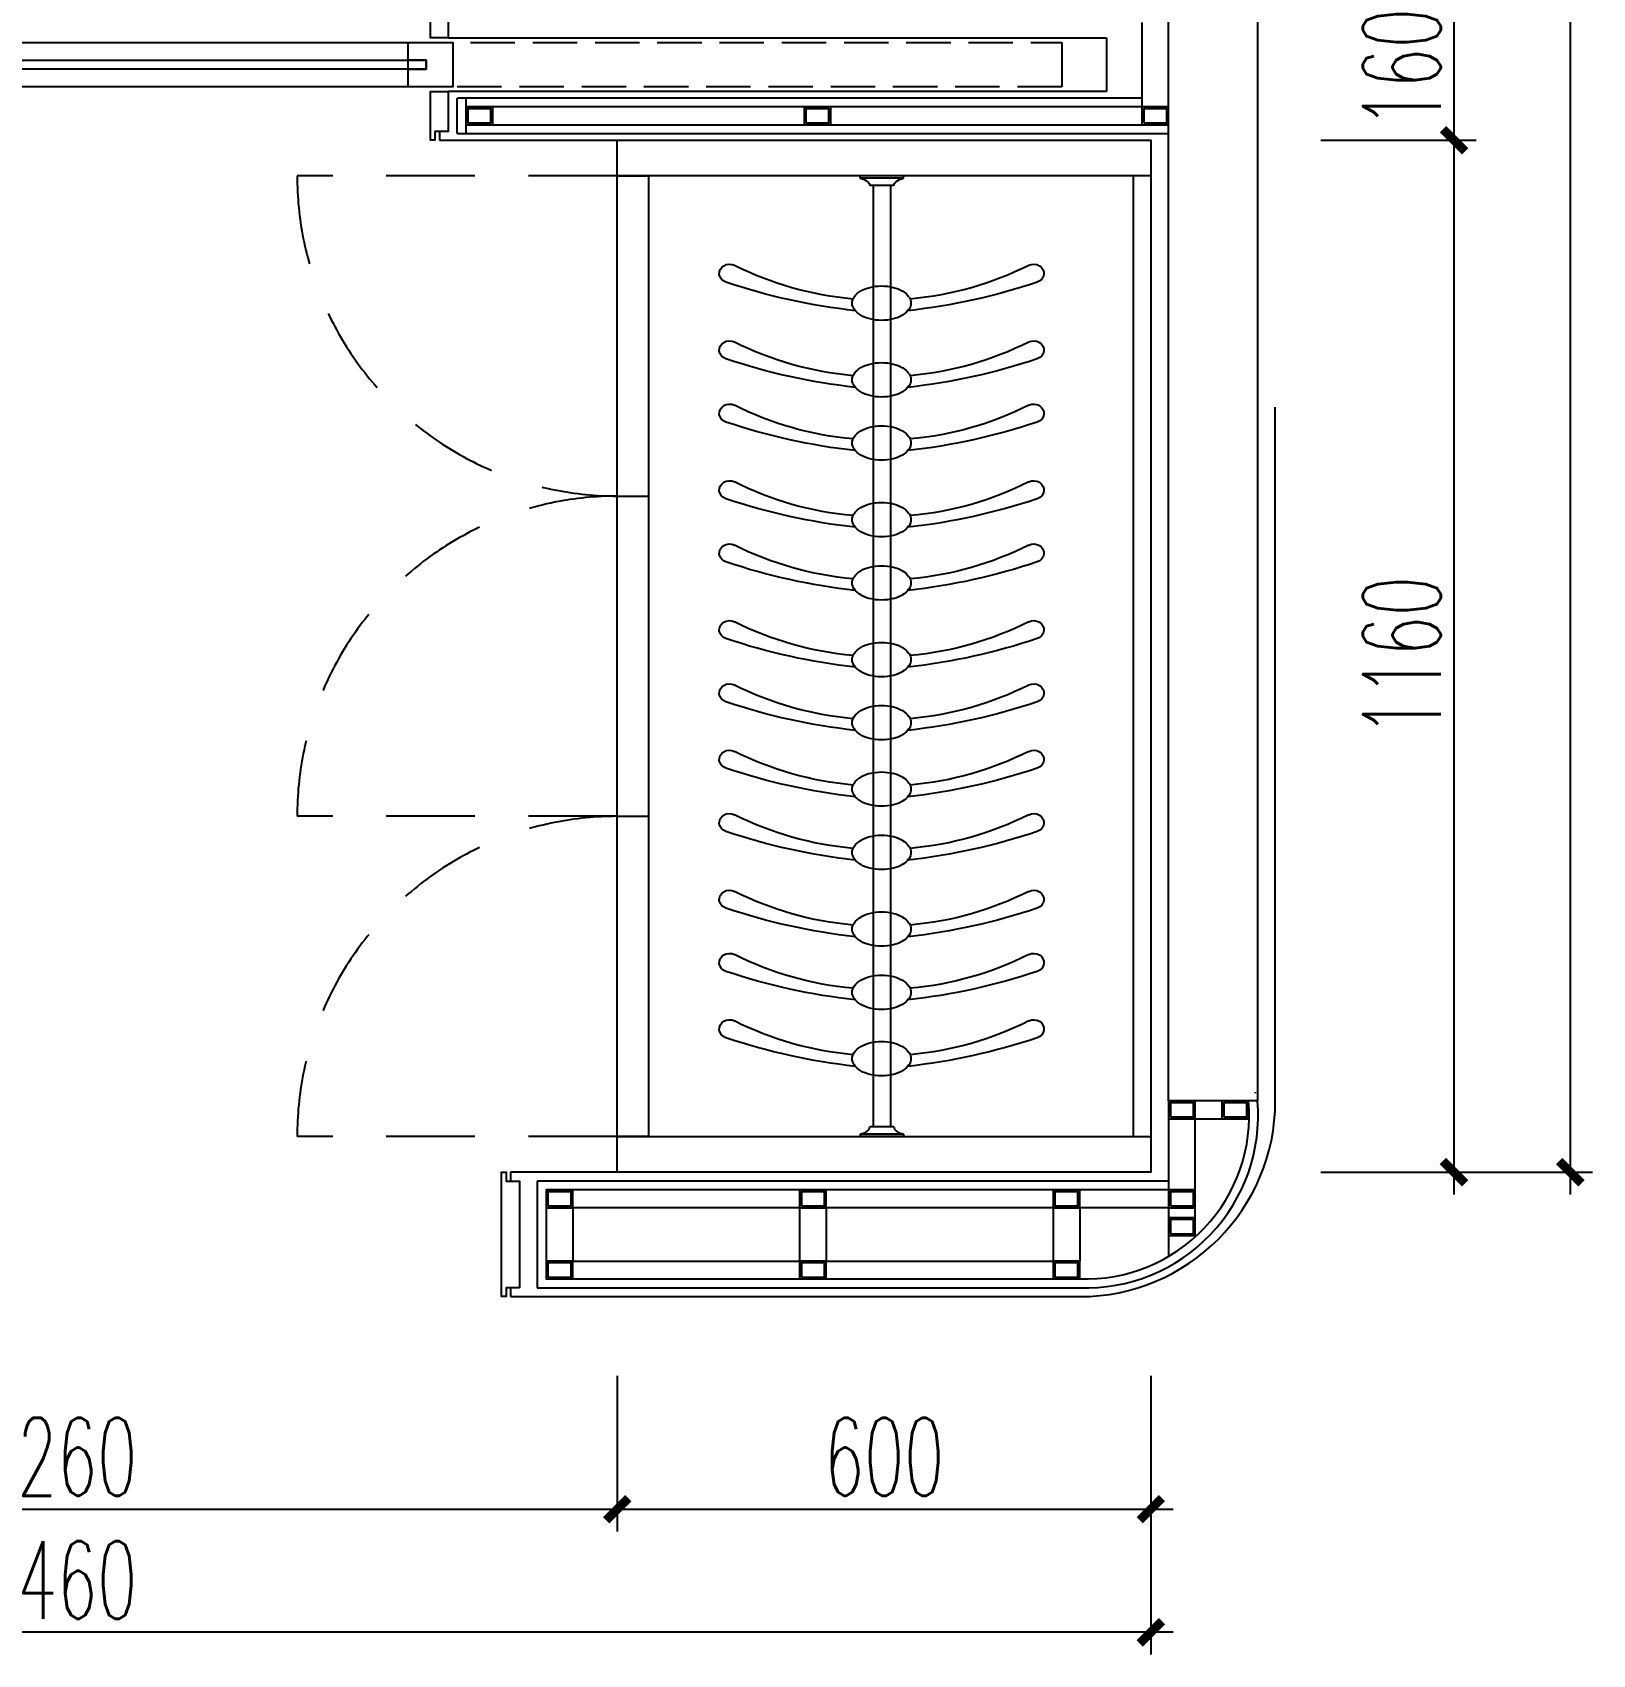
# Model space of a CAD drawing. Header units: inches. Extents: x 24920 to 61775, y 10942 to 38819.
# Drawn here: x 31757 to 33512, y 31275 to 33098 of the extents above; entities that cross this region are included whole.
import ezdxf

# ---------------------------------------------------------------- set-up
doc = ezdxf.new("R2010")
doc.units = ezdxf.units.IN
doc.header["$MEASUREMENT"] = 0
doc.header["$PDMODE"] = 1
doc.linetypes.add('01 虚线', pattern=[4, 2.5, -1.5])
doc.linetypes.add('DASH', pattern=[0.35, 0.25, -0.1])
for name, color, linetype in [('0-装饰完成线', 1, 'Continuous'), ('0-钢架墙', 130, 'Continuous'), ('03-新建墙体', 7, 'Continuous'), ('05-门套', 6, 'Continuous'), ('05-门板', 6, 'Continuous'), ('11-平面到顶家具', 2, 'Continuous'), ('12-平面移动家具', 136, 'Continuous')]:
    doc.layers.add(name, color=color, linetype=linetype)
doc.styles.add('DIM', font='simplex.shx', dxfattribs={"width": 0.6, "bigfont": 'extfont.shx'})
doc.dimstyles.new('1比25', dxfattribs={"dimscale": 25, "dimtxt": 3.5, "dimasz": 1, "dimexe": 1, "dimexo": 1, "dimgap": 0.6, "dimtad": 1, "dimdec": 0, "dimrnd": 5, "dimzin": 0, "dimdsep": 46, "dimtxsty": 'DIM', "dimblk": 'ARCHTICK', "dimcen": 0.09, "dimdle": 1, "dimclrd": 1, "dimclre": 1, "dimclrt": 1, "dimadec": 0, "dimazin": 0, "dimtfac": 1, "dimtdec": 0, "dimtix": 1, "dimtmove": 2, "dimatfit": 3, "dimldrblk": '引线箭头（自定义）', "dimfxl": 0, "dimtolj": 1, "dimtzin": 0, "dimarcsym": 0})

# ---------------------------------------------------------------- blocks, each defined once
blk = doc.blocks.new('A$C3B960362')
at = {"layer": '11-平面到顶家具'}
for p, q in [((-278.2, 1120), (-326.8, 1120)), ((-326.8, 1117.4), (-326.8, 1120)), ((-278.2, 1117.4), (-278.2, 1120)), ((-20, 1120), (-20, 40)), ((0, 1120), (0, 40)), ((-288.9, 1109.1), (-316.1, 1109.1)), ((-312.3, 1109.1), (-312.3, 50.9)), ((-292.8, 1109.1), (-292.8, 50.9)), ((-600, 760), (-565, 760)), ((-600, 400), (-565, 400)), ((-326.8, 42.6), (-326.8, 40)), ((-278.2, 40), (-326.8, 40)), ((-288.9, 50.9), (-316.1, 50.9)), ((-278.2, 42.6), (-278.2, 40))]:
    blk.add_line(p, q, dxfattribs=at)
at = {"layer": '11-平面到顶家具', "color": 8}
for p, q in [((-278.2, 1117.4), (-326.8, 1117.4)), ((-335.8, 976.9, 0), (-335.8, 976.9, 0)), ((-335.8, 890.7, 0), (-335.8, 890.7, 0)), ((-335.8, 819.7, 0), (-335.8, 819.7, 0)), ((-335.8, 733.5, 0), (-335.8, 733.5, 0)), ((-335.8, 662.4, 0), (-335.8, 662.4, 0)), ((-335.8, 576.2, 0), (-335.8, 576.2, 0)), ((-335.8, 505.2, 0), (-335.8, 505.2, 0)), ((-335.8, 430.6, 0), (-335.8, 430.6, 0)), ((-335.8, 359.4, 0), (-335.8, 359.4, 0)), ((-335.8, 273.2, 0), (-335.8, 273.2, 0)), ((-335.8, 202.1, 0), (-335.8, 202.1, 0)), ((-335.8, 127.5, 0), (-335.8, 127.5, 0)), ((-278.2, 42.6), (-326.8, 42.6))]:
    blk.add_line(p, q, dxfattribs=at)
at = {"layer": '11-平面到顶家具'}
for points in [[(-600, 1160), (0, 1160), (0, 1120), (-600, 1120)], [(-565, 40), (-600, 40), (-600, 1120), (-565, 1120)], [(-600, 40), (0, 40), (0, 0), (-600, 0)]]:
    blk.add_lwpolyline(points, close=True, dxfattribs=at)
at = {"layer": '11-平面到顶家具', "extrusion": (0, 0, -1)}
for centre, start_param, end_param in [((-337.5, 1109.1), -1.048671, -0.00092), ((-267.5, 1109.1), 3.142513, 4.190264)]:
    blk.add_ellipse(centre, major_axis=(21.4, 0), ratio=0.446246, start_param=start_param, end_param=end_param, dxfattribs=at)
at = {"layer": '11-平面到顶家具', "color": 8, "extrusion": (2.50084e-11, -2.59194e-11, -1)}
for centre, major_axis, start_param, end_param in [((-473.8, 1010.3, 0), (11.5, 0), 1.924545, 5.220221), ((-131.7, 1010.3, 0), (11.5, 0), 4.204557, 7.500233), ((-301.4, 1292, 0), (343.1, 0, 0), 1.668524, 2.078625), ((-304.1, 1292, 0), (343.1, 0, 0), 1.062968, 1.473069), ((-253.3, 1553.2, 0), (648, 0, 0), 1.69299, 1.924541), ((-312.7, 971.6, 0), (24.8, 0), 3.714966, 4.142043), ((-306.7, 963, 0), (36, 0), 4.142043, 4.452689), ((-302.8, 949.5, 0), (51.4, 0, 0), 4.452688, 4.712389), ((-302.8, 949.5, 0), (51.4, 0, 0), -1.570796, -1.311096), ((-298.8, 963, 0), (36, 0), -1.311097, -1.00045), ((-292.8, 971.6, 0), (24.8, 0), -1.000451, -0.573373), ((-352.2, 1553.2, 0), (648, 0, 0), 1.217052, 1.448602), ((-321.9, 976.9, 0), (13.9, 0), 3.141592, 3.714964), ((-321.9, 976.9, 0), (13.9, 0), 2.568224, 3.141596), ((-312.7, 982.3, 0), (24.8, 0), 2.141141, 2.568219), ((-292.8, 982.3, 0), (24.8, 0), 0.573373, 1.000451), ((-283.6, 976.9, 0), (13.9, 0), -0.573372, 0.000001), ((-283.6, 976.9, 0), (13.9, 0), -0.000003, 0.573369), ((-306.7, 990.8, 0), (36, 0), 1.830493, 2.14114), ((-302.8, 1004.3, 0), (51.4, 0, 0), 1.5708, 1.8305), ((-302.8, 1004.3, 0), (51.4, 0, 0), 1.311092, 1.570793), ((-298.8, 990.8, 0), (36, 0), 1.000453, 1.3111), ((-473.8, 924.1, 0), (11.5, 0), 1.924545, 5.220221), ((-301.4, 1205.8, 0), (343.1, 0, 0), 1.668524, 2.078625), ((-304.1, 1205.8, 0), (343.1, 0, 0), 1.062968, 1.473069), ((-131.7, 924.1, 0), (11.5, 0), 4.204557, 7.500233), ((-253.3, 1467, 0), (648, 0, 0), 1.69299, 1.924541), ((-352.2, 1467, 0), (648, 0, 0), 1.217052, 1.448602), ((-321.9, 890.7, 0), (13.9, 0), 3.141592, 3.714964), ((-312.7, 885.4, 0), (24.8, 0), 3.714966, 4.142043), ((-306.7, 876.8, 0), (36, 0), 4.142043, 4.452689), ((-302.8, 863.3, 0), (51.4, 0, 0), 4.452688, 4.712389), ((-302.8, 863.3, 0), (51.4, 0, 0), -1.570796, -1.311096), ((-298.8, 876.8, 0), (36, 0), -1.311097, -1.00045), ((-292.8, 885.4, 0), (24.8, 0), -1.000451, -0.573373), ((-283.6, 890.7, 0), (13.9, 0), -0.573372, 0.000001), ((-321.9, 890.7, 0), (13.9, 0), 2.568224, 3.141596), ((-312.7, 896.1, 0), (24.8, 0), 2.141141, 2.568219), ((-306.7, 904.6, 0), (36, 0), 1.830493, 2.14114), ((-298.8, 904.6, 0), (36, 0), 1.000453, 1.3111), ((-292.8, 896.1, 0), (24.8, 0), 0.573373, 1.000451), ((-283.6, 890.7, 0), (13.9, 0), -0.000003, 0.573369), ((-473.8, 853, 0), (11.5, 0), 1.924545, 5.220221), ((-301.4, 1134.7, 0), (343.1, 0, 0), 1.668524, 2.078625), ((-302.8, 918.1, 0), (51.4, 0, 0), 1.5708, 1.8305), ((-302.8, 918.1, 0), (51.4, 0, 0), 1.311092, 1.570793), ((-304.1, 1134.7, 0), (343.1, 0, 0), 1.062968, 1.473069), ((-131.7, 853, 0), (11.5, 0), 4.204557, 7.500233), ((-253.3, 1395.9, 0), (648, 0, 0), 1.69299, 1.924541), ((-302.8, 792.3, 0), (51.4, 0, 0), 4.452688, 4.712389), ((-302.8, 792.3, 0), (51.4, 0, 0), -1.570796, -1.311096), ((-352.2, 1395.9, 0), (648, 0, 0), 1.217052, 1.448602), ((-321.9, 819.7, 0), (13.9, 0), 3.141592, 3.714964), ((-312.7, 814.3, 0), (24.8, 0), 3.714966, 4.142043), ((-306.7, 805.8, 0), (36, 0), 4.142043, 4.452689), ((-298.8, 805.8, 0), (36, 0), -1.311097, -1.00045), ((-292.8, 814.3, 0), (24.8, 0), -1.000451, -0.573373), ((-283.6, 819.7, 0), (13.9, 0), -0.573372, 0.000001), ((-321.9, 819.7, 0), (13.9, 0), 2.568224, 3.141596), ((-312.7, 825.1, 0), (24.8, 0), 2.141141, 2.568219), ((-306.7, 833.6, 0), (36, 0), 1.830493, 2.14114), ((-298.8, 833.6, 0), (36, 0), 1.000453, 1.3111), ((-292.8, 825.1, 0), (24.8, 0), 0.573373, 1.000451), ((-283.6, 819.7, 0), (13.9, 0), -0.000003, 0.573369), ((-302.8, 847.1, 0), (51.4, 0, 0), 1.5708, 1.8305), ((-302.8, 847.1, 0), (51.4, 0, 0), 1.311092, 1.570793), ((-473.8, 766.8, 0), (11.5, 0), 1.924545, 5.220221), ((-301.4, 1048.5, 0), (343.1, 0, 0), 1.668524, 2.078625), ((-304.1, 1048.5, 0), (343.1, 0, 0), 1.062968, 1.473069), ((-131.7, 766.8, 0), (11.5, 0), 4.204557, 7.500233), ((-253.3, 1309.7, 0), (648, 0, 0), 1.69299, 1.924541), ((-306.7, 719.6, 0), (36, 0), 4.142043, 4.452689), ((-302.8, 706.1, 0), (51.4, 0, 0), 4.452688, 4.712389), ((-302.8, 706.1, 0), (51.4, 0, 0), -1.570796, -1.311096), ((-298.8, 719.6, 0), (36, 0), -1.311097, -1.00045), ((-352.2, 1309.7, 0), (648, 0, 0), 1.217052, 1.448602), ((-321.9, 733.5, 0), (13.9, 0), 3.141592, 3.714964), ((-321.9, 733.5, 0), (13.9, 0), 2.568224, 3.141596), ((-312.7, 728.1, 0), (24.8, 0), 3.714966, 4.142043), ((-292.8, 728.1, 0), (24.8, 0), -1.000451, -0.573373), ((-283.6, 733.5, 0), (13.9, 0), -0.573372, 0.000001), ((-283.6, 733.5, 0), (13.9, 0), -0.000003, 0.573369), ((-312.7, 738.8, 0), (24.8, 0), 2.141141, 2.568219), ((-306.7, 747.4, 0), (36, 0), 1.830493, 2.14114), ((-302.8, 760.9, 0), (51.4, 0, 0), 1.5708, 1.8305), ((-302.8, 760.9, 0), (51.4, 0, 0), 1.311092, 1.570793), ((-298.8, 747.4, 0), (36, 0), 1.000453, 1.3111), ((-292.8, 738.8, 0), (24.8, 0), 0.573373, 1.000451), ((-473.8, 695.8, 0), (11.5, 0), 1.924545, 5.220221), ((-301.4, 977.5, 0), (343.1, 0, 0), 1.668524, 2.078625), ((-304.1, 977.5, 0), (343.1, 0, 0), 1.062968, 1.473069), ((-131.7, 695.8, 0), (11.5, 0), 4.204557, 7.500233), ((-253.3, 1238.7, 0), (648, 0, 0), 1.69299, 1.924541), ((-312.7, 657.1, 0), (24.8, 0), 3.714966, 4.142043), ((-306.7, 648.5, 0), (36, 0), 4.142043, 4.452689), ((-302.8, 635, 0), (51.4, 0, 0), 4.452688, 4.712389), ((-302.8, 635, 0), (51.4, 0, 0), -1.570796, -1.311096), ((-298.8, 648.5, 0), (36, 0), -1.311097, -1.00045), ((-292.8, 657.1, 0), (24.8, 0), -1.000451, -0.573373), ((-352.2, 1238.7, 0), (648, 0, 0), 1.217052, 1.448602), ((-321.9, 662.4, 0), (13.9, 0), 3.141592, 3.714964), ((-321.9, 662.4, 0), (13.9, 0), 2.568224, 3.141596), ((-283.6, 662.4, 0), (13.9, 0), -0.573372, 0.000001), ((-283.6, 662.4, 0), (13.9, 0), -0.000003, 0.573369), ((-312.7, 667.8, 0), (24.8, 0), 2.141141, 2.568219), ((-306.7, 676.3, 0), (36, 0), 1.830493, 2.14114), ((-302.8, 689.9, 0), (51.4, 0, 0), 1.5708, 1.8305), ((-302.8, 689.9, 0), (51.4, 0, 0), 1.311092, 1.570793), ((-298.8, 676.3, 0), (36, 0), 1.000453, 1.3111), ((-292.8, 667.8, 0), (24.8, 0), 0.573373, 1.000451), ((-473.8, 609.6, 0), (11.5, 0), 1.924545, 5.220221), ((-131.7, 609.6, 0), (11.5, 0), 4.204557, 7.500233), ((-301.4, 891.3, 0), (343.1, 0, 0), 1.668524, 2.078625), ((-304.1, 891.3, 0), (343.1, 0, 0), 1.062968, 1.473069), ((-253.3, 1152.5, 0), (648, 0, 0), 1.69299, 1.924541), ((-312.7, 570.9, 0), (24.8, 0), 3.714966, 4.142043), ((-306.7, 562.3, 0), (36, 0), 4.142043, 4.452689), ((-302.8, 548.8, 0), (51.4, 0, 0), 4.452688, 4.712389), ((-302.8, 548.8, 0), (51.4, 0, 0), -1.570796, -1.311096), ((-298.8, 562.3, 0), (36, 0), -1.311097, -1.00045), ((-292.8, 570.9, 0), (24.8, 0), -1.000451, -0.573373), ((-352.2, 1152.5, 0), (648, 0, 0), 1.217052, 1.448602), ((-321.9, 576.2, 0), (13.9, 0), 3.141592, 3.714964), ((-321.9, 576.2, 0), (13.9, 0), 2.568224, 3.141596), ((-312.7, 581.6, 0), (24.8, 0), 2.141141, 2.568219), ((-292.8, 581.6, 0), (24.8, 0), 0.573373, 1.000451), ((-283.6, 576.2, 0), (13.9, 0), -0.573372, 0.000001), ((-283.6, 576.2, 0), (13.9, 0), -0.000003, 0.573369), ((-473.8, 538.5, 0), (11.5, 0), 1.924545, 5.220221), ((-301.4, 820.2, 0), (343.1, 0, 0), 1.668524, 2.078625), ((-306.7, 590.1, 0), (36, 0), 1.830493, 2.14114), ((-302.8, 603.6, 0), (51.4, 0, 0), 1.5708, 1.8305), ((-302.8, 603.6, 0), (51.4, 0, 0), 1.311092, 1.570793), ((-298.8, 590.1, 0), (36, 0), 1.000453, 1.3111), ((-304.1, 820.2, 0), (343.1, 0, 0), 1.062968, 1.473069), ((-131.7, 538.5, 0), (11.5, 0), 4.204557, 7.500233), ((-253.3, 1081.4, 0), (648, 0, 0), 1.69299, 1.924541), ((-321.9, 505.2, 0), (13.9, 0), 3.141592, 3.714964), ((-312.7, 499.8, 0), (24.8, 0), 3.714966, 4.142043), ((-306.7, 491.3, 0), (36, 0), 4.142043, 4.452689), ((-302.8, 477.8, 0), (51.4, 0, 0), 4.452688, 4.712389), ((-302.8, 477.8, 0), (51.4, 0, 0), -1.570796, -1.311096), ((-298.8, 491.3, 0), (36, 0), -1.311097, -1.00045), ((-292.8, 499.8, 0), (24.8, 0), -1.000451, -0.573373), ((-352.2, 1081.4, 0), (648, 0, 0), 1.217052, 1.448602), ((-283.6, 505.2, 0), (13.9, 0), -0.573372, 0.000001), ((-321.9, 505.2, 0), (13.9, 0), 2.568224, 3.141596), ((-312.7, 510.6, 0), (24.8, 0), 2.141141, 2.568219), ((-292.8, 510.6, 0), (24.8, 0), 0.573373, 1.000451), ((-283.6, 505.2, 0), (13.9, 0), -0.000003, 0.573369), ((-473.8, 463.9, 0), (11.5, 0), 1.924545, 5.220221), ((-306.7, 519.1, 0), (36, 0), 1.830493, 2.14114), ((-302.8, 532.6, 0), (51.4, 0, 0), 1.5708, 1.8305), ((-302.8, 532.6, 0), (51.4, 0, 0), 1.311092, 1.570793), ((-298.8, 519.1, 0), (36, 0), 1.000453, 1.3111), ((-131.7, 463.9, 0), (11.5, 0), 4.204557, 7.500233), ((-301.4, 745.6, 0), (343.1, 0, 0), 1.668524, 2.078625), ((-304.1, 745.6, 0), (343.1, 0, 0), 1.062968, 1.473069), ((-253.3, 1006.8, 0), (648, 0, 0), 1.69299, 1.924541), ((-312.7, 425.2, 0), (24.8, 0), 3.714966, 4.142043), ((-306.7, 416.7, 0), (36, 0), 4.142043, 4.452689), ((-302.8, 403.1, 0), (51.4, 0, 0), 4.452688, 4.712389), ((-302.8, 403.1, 0), (51.4, 0, 0), -1.570796, -1.311096), ((-298.8, 416.7, 0), (36, 0), -1.311097, -1.00045), ((-292.8, 425.2, 0), (24.8, 0), -1.000451, -0.573373), ((-352.2, 1006.8, 0), (648, 0, 0), 1.217052, 1.448602), ((-321.9, 430.6, 0), (13.9, 0), 3.141592, 3.714964), ((-321.9, 430.6, 0), (13.9, 0), 2.568224, 3.141596), ((-312.7, 435.9, 0), (24.8, 0), 2.141141, 2.568219), ((-292.8, 435.9, 0), (24.8, 0), 0.573373, 1.000451), ((-283.6, 430.6, 0), (13.9, 0), -0.573372, 0.000001), ((-283.6, 430.6, 0), (13.9, 0), -0.000003, 0.573369), ((-473.8, 392.7, 0), (11.5, 0), 1.924545, 5.220221), ((-301.4, 674.4, 0), (343.1, 0, 0), 1.668524, 2.078625), ((-306.7, 444.5, 0), (36, 0), 1.830493, 2.14114), ((-302.8, 458, 0), (51.4, 0, 0), 1.5708, 1.8305), ((-302.8, 458, 0), (51.4, 0, 0), 1.311092, 1.570793), ((-298.8, 444.5, 0), (36, 0), 1.000453, 1.3111), ((-304.1, 674.4, 0), (343.1, 0, 0), 1.062968, 1.473069), ((-131.7, 392.7, 0), (11.5, 0), 4.204557, 7.500233), ((-253.3, 935.6, 0), (648, 0, 0), 1.69299, 1.924541), ((-321.9, 359.4, 0), (13.9, 0), 3.141592, 3.714964), ((-312.7, 354, 0), (24.8, 0), 3.714966, 4.142043), ((-306.7, 345.5, 0), (36, 0), 4.142043, 4.452689), ((-302.8, 332, 0), (51.4, 0, 0), 4.452688, 4.712389), ((-302.8, 332, 0), (51.4, 0, 0), -1.570796, -1.311096), ((-298.8, 345.5, 0), (36, 0), -1.311097, -1.00045), ((-292.8, 354, 0), (24.8, 0), -1.000451, -0.573373), ((-352.2, 935.6, 0), (648, 0, 0), 1.217052, 1.448602), ((-283.6, 359.4, 0), (13.9, 0), -0.573372, 0.000001), ((-321.9, 359.4, 0), (13.9, 0), 2.568224, 3.141596), ((-312.7, 364.7, 0), (24.8, 0), 2.141141, 2.568219), ((-292.8, 364.7, 0), (24.8, 0), 0.573373, 1.000451), ((-283.6, 359.4, 0), (13.9, 0), -0.000003, 0.573369), ((-306.7, 373.3, 0), (36, 0), 1.830493, 2.14114), ((-302.8, 386.8, 0), (51.4, 0, 0), 1.5708, 1.8305), ((-302.8, 386.8, 0), (51.4, 0, 0), 1.311092, 1.570793), ((-298.8, 373.3, 0), (36, 0), 1.000453, 1.3111), ((-473.8, 306.5, 0), (11.5, 0), 1.924545, 5.220221), ((-301.4, 588.2, 0), (343.1, 0, 0), 1.668524, 2.078625), ((-304.1, 588.2, 0), (343.1, 0, 0), 1.062968, 1.473069), ((-131.7, 306.5, 0), (11.5, 0), 4.204557, 7.500233), ((-253.3, 849.4, 0), (648, 0, 0), 1.69299, 1.924541), ((-302.8, 245.8, 0), (51.4, 0, 0), 4.452688, 4.712389), ((-302.8, 245.8, 0), (51.4, 0, 0), -1.570796, -1.311096), ((-352.2, 849.4, 0), (648, 0, 0), 1.217052, 1.448602), ((-321.9, 273.2, 0), (13.9, 0), 3.141592, 3.714964), ((-312.7, 267.8, 0), (24.8, 0), 3.714966, 4.142043), ((-306.7, 259.3, 0), (36, 0), 4.142043, 4.452689), ((-298.8, 259.3, 0), (36, 0), -1.311097, -1.00045), ((-292.8, 267.8, 0), (24.8, 0), -1.000451, -0.573373), ((-283.6, 273.2, 0), (13.9, 0), -0.573372, 0.000001), ((-321.9, 273.2, 0), (13.9, 0), 2.568224, 3.141596), ((-312.7, 278.5, 0), (24.8, 0), 2.141141, 2.568219), ((-306.7, 287.1, 0), (36, 0), 1.830493, 2.14114), ((-302.8, 300.6, 0), (51.4, 0, 0), 1.5708, 1.8305), ((-302.8, 300.6, 0), (51.4, 0, 0), 1.311092, 1.570793), ((-298.8, 287.1, 0), (36, 0), 1.000453, 1.3111), ((-292.8, 278.5, 0), (24.8, 0), 0.573373, 1.000451), ((-283.6, 273.2, 0), (13.9, 0), -0.000003, 0.573369), ((-473.8, 235.5, 0), (11.5, 0), 1.924545, 5.220221), ((-301.4, 517.2, 0), (343.1, 0, 0), 1.668524, 2.078625), ((-304.1, 517.2, 0), (343.1, 0, 0), 1.062968, 1.473069), ((-131.7, 235.5, 0), (11.5, 0), 4.204557, 7.500233), ((-253.3, 778.4, 0), (648, 0, 0), 1.69299, 1.924541), ((-306.7, 188.2, 0), (36, 0), 4.142043, 4.452689), ((-302.8, 174.7, 0), (51.4, 0, 0), 4.452688, 4.712389), ((-302.8, 174.7, 0), (51.4, 0, 0), -1.570796, -1.311096), ((-298.8, 188.2, 0), (36, 0), -1.311097, -1.00045), ((-352.2, 778.4, 0), (648, 0, 0), 1.217052, 1.448602), ((-321.9, 202.1, 0), (13.9, 0), 3.141592, 3.714964), ((-321.9, 202.1, 0), (13.9, 0), 2.568224, 3.141596), ((-312.7, 196.8, 0), (24.8, 0), 3.714966, 4.142043), ((-292.8, 196.8, 0), (24.8, 0), -1.000451, -0.573373), ((-283.6, 202.1, 0), (13.9, 0), -0.573372, 0.000001), ((-283.6, 202.1, 0), (13.9, 0), -0.000003, 0.573369), ((-312.7, 207.5, 0), (24.8, 0), 2.141141, 2.568219), ((-306.7, 216, 0), (36, 0), 1.830493, 2.14114), ((-302.8, 229.6, 0), (51.4, 0, 0), 1.5708, 1.8305), ((-302.8, 229.6, 0), (51.4, 0, 0), 1.311092, 1.570793), ((-298.8, 216, 0), (36, 0), 1.000453, 1.3111), ((-292.8, 207.5, 0), (24.8, 0), 0.573373, 1.000451), ((-473.8, 160.9, 0), (11.5, 0), 1.924545, 5.220221), ((-301.4, 442.5, 0), (343.1, 0, 0), 1.668524, 2.078625), ((-304.1, 442.5, 0), (343.1, 0, 0), 1.062968, 1.473069), ((-131.7, 160.9, 0), (11.5, 0), 4.204557, 7.500233), ((-253.3, 703.7, 0), (648, 0, 0), 1.69299, 1.924541), ((-302.8, 100.1, 0), (51.4, 0, 0), 4.452688, 4.712389), ((-302.8, 100.1, 0), (51.4, 0, 0), -1.570796, -1.311096), ((-352.2, 703.7, 0), (648, 0, 0), 1.217052, 1.448602), ((-321.9, 127.5, 0), (13.9, 0), 3.141592, 3.714964), ((-312.7, 122.1, 0), (24.8, 0), 3.714966, 4.142043), ((-306.7, 113.6, 0), (36, 0), 4.142043, 4.452689), ((-298.8, 113.6, 0), (36, 0), -1.311097, -1.00045), ((-292.8, 122.1, 0), (24.8, 0), -1.000451, -0.573373), ((-283.6, 127.5, 0), (13.9, 0), -0.573372, 0.000001), ((-321.9, 127.5, 0), (13.9, 0), 2.568224, 3.141596), ((-312.7, 132.9, 0), (24.8, 0), 2.141141, 2.568219), ((-306.7, 141.4, 0), (36, 0), 1.830493, 2.14114), ((-302.8, 154.9, 0), (51.4, 0, 0), 1.5708, 1.8305), ((-302.8, 154.9, 0), (51.4, 0, 0), 1.311092, 1.570793), ((-298.8, 141.4, 0), (36, 0), 1.000453, 1.3111), ((-292.8, 132.9, 0), (24.8, 0), 0.573373, 1.000451), ((-283.6, 127.5, 0), (13.9, 0), -0.000003, 0.573369)]:
    blk.add_ellipse(centre, major_axis=major_axis, ratio=0.909237, start_param=start_param, end_param=end_param, dxfattribs=at)
at = {"layer": '11-平面到顶家具'}
for centre, start_param, end_param in [((-337.5, 50.9), -1.048671, -0.00092), ((-267.5, 50.9), 3.142513, 4.190264)]:
    blk.add_ellipse(centre, major_axis=(21.4, 0), ratio=0.446246, start_param=start_param, end_param=end_param, dxfattribs=at)
at = {"layer": '12-平面移动家具', "color": 8, "linetype": '01 虚线', "ltscale": 40}
for points in [[(-600, 1120), (-960, 1120, 0.414214), (-600, 760, 1)], [(-600, 400), (-960, 400, -0.414214), (-600, 760, -1)], [(-600, 40), (-960, 40, -0.414214), (-600, 400, -1)]]:
    blk.add_lwpolyline(points, format="xyb", dxfattribs=at)
blk = doc.blocks.new('A$C2CFC0F9A')
at = {"layer": '05-门套'}
for points in [[(0, -75), (15, -75), (15, -85), (20, -85), (20, -30), (10, -30), (10, 30), (20, 30), (20, 85), (15, 85), (15, 75), (0, 75)], [(740, 30), (720, 30), (720, 85), (725, 85), (725, 75), (740, 75)], [(740, -30), (740, -75), (725, -75), (725, -85), (720, -85), (720, -30)]]:
    blk.add_lwpolyline(points, close=True, dxfattribs=at)
at = {"layer": '05-门板', "color": 8}
for p, q in [((60, 25), (695, 25)), ((695, -25), (60, -25))]:
    blk.add_line(p, q, dxfattribs=at)
at = {"layer": '05-门板'}
for points in [[(60, 25), (10, 25), (10, -25), (60, -25), (60, -5), (40, -5), (40, 5), (60, 5)], [(695, 25), (745, 25), (745, -25), (695, -25), (695, -5), (715, -5), (715, 5), (695, 5)], [(715, -5), (40, -5), (40, 5), (715, 5)]]:
    blk.add_lwpolyline(points, close=True, dxfattribs=at)
at = {"layer": '05-门板', "color": 8, "linetype": 'DASH', "ltscale": 200}
blk.add_lwpolyline([(695, 25), (1430, 25), (1430, -25), (695, -25)], close=True, dxfattribs=at)
blk = doc.blocks.new('A$C01801286')
for points in [[(0, 10), (15, 10), (15, 0), (20, 0), (20, 140), (15, 140), (15, 130), (0, 130)], [(1040, 10), (1025, 10), (1025, 0), (1020, 0), (1020, 140), (1025, 140), (1025, 130), (1040, 130)]]:
    blk.add_lwpolyline(points, close=True)
blk = doc.blocks.new('gdsg')
at = {"layer": '0-钢架墙', "color": 8}
for points in [[(7367.7, -193153.6), (7397.7, -193153.6), (7397.7, -193133.6), (7367.7, -193133.6)], [(7369.7, -193151.6), (7395.7, -193151.6), (7395.7, -193135.6), (7369.7, -193135.6)]]:
    blk.add_lwpolyline(points, close=True, dxfattribs=at)
blk = doc.blocks.new('_ArchTick')
at = {"color": 0, "linetype": 'ByBlock', "const_width": 0.4}
blk.add_lwpolyline([(-0.5, -0.5), (0.5, 0.5)], dxfattribs=at)
blk = doc.blocks.new('*D1154')
at = {"color": 1, "lineweight": -2, "transparency": 16777216}
for p, q in [((32386.5, 31412.7), (32386.5, 31237.7)), ((33646.5, 31412.7), (33646.5, 31237.7)), ((32361.5, 31262.7), (33671.5, 31262.7))]:
    blk.add_line(p, q, dxfattribs=at)
at = {"layer": 'Defpoints', "color": 0, "transparency": 16777216}
for p in [(32386.5, 31805), (33646.5, 31780.7), (33646.5, 31262.7)]:
    blk.add_point(p, dxfattribs=at)
at = {"color": 1, "lineweight": -2, "transparency": 16777216, "xscale": 25, "yscale": 25, "zscale": 25, "rotation": 180}
blk.add_blockref('_ArchTick', (32386.5, 31262.7), dxfattribs=at)
at = {"color": 1, "lineweight": -2, "transparency": 16777216, "xscale": 25, "yscale": 25, "zscale": 25}
blk.add_blockref('_ArchTick', (33646.5, 31262.7), dxfattribs=at)
at = {"color": 1, "transparency": 16777216, "insert": (33016.5, 31321.5), "char_height": 87.5, "attachment_point": 5, "style": 'DIM'}
blk.add_mtext('\\A1;1260', dxfattribs=at)
blk = doc.blocks.new('引线箭头（自定义）')
at = {"linetype": 'ByBlock', "lineweight": -2}
h = blk.add_hatch(color=8, dxfattribs=at)
h.dxf.hatch_style = 1
h.paths.add_polyline_path([(-1.195, -0.955), (-0.315, 0), (-1.201, 0.958), (-0.912, 1.212), (0, 0), (-0.912, -1.209)])
at = {"color": 0, "linetype": 'ByBlock', "lineweight": -2}
blk.add_line((-0.315, 0), (-4.751, 0), dxfattribs=at)
blk.add_lwpolyline([(-1.195, -0.955), (-0.315, 0), (-1.201, 0.958), (-0.912, 1.212), (0, 0), (-0.912, -1.209)], close=True, dxfattribs=at)
blk = doc.blocks.new('*D1155')
at = {"color": 1, "lineweight": -2, "transparency": 16777216}
for p, q in [((33646.5, 31412.7), (33646.5, 31237.7)), ((34246.5, 31412.7), (34246.5, 31237.7)), ((33621.5, 31262.7), (34271.5, 31262.7))]:
    blk.add_line(p, q, dxfattribs=at)
at = {"layer": 'Defpoints', "color": 0, "transparency": 16777216}
for p in [(34246.5, 31865.9), (33646.5, 31780.7), (34246.5, 31262.7)]:
    blk.add_point(p, dxfattribs=at)
at = {"color": 1, "lineweight": -2, "transparency": 16777216, "xscale": 25, "yscale": 25, "zscale": 25, "rotation": 180}
blk.add_blockref('_ArchTick', (33646.5, 31262.7), dxfattribs=at)
at = {"color": 1, "lineweight": -2, "transparency": 16777216, "xscale": 25, "yscale": 25, "zscale": 25}
blk.add_blockref('_ArchTick', (34246.5, 31262.7), dxfattribs=at)
at = {"color": 1, "transparency": 16777216, "insert": (33946.5, 31321.5), "char_height": 87.5, "attachment_point": 5, "style": 'DIM'}
blk.add_mtext('\\A1;600', dxfattribs=at)
blk = doc.blocks.new('*D1156')
at = {"color": 1, "lineweight": -2, "transparency": 16777216}
for p, q in [((31786.5, 31274.3), (31786.5, 31099.3)), ((34246.5, 31274.3), (34246.5, 31099.3)), ((34271.5, 31124.3), (31761.5, 31124.3))]:
    blk.add_line(p, q, dxfattribs=at)
at = {"layer": 'Defpoints', "color": 0, "transparency": 16777216}
for p in [(31786.5, 31364.8), (34246.5, 31325.2), (31786.5, 31124.3)]:
    blk.add_point(p, dxfattribs=at)
at = {"color": 1, "lineweight": -2, "transparency": 16777216, "xscale": 25, "yscale": 25, "zscale": 25, "rotation": 180}
blk.add_blockref('_ArchTick', (31786.5, 31124.3), dxfattribs=at)
at = {"color": 1, "lineweight": -2, "transparency": 16777216, "xscale": 25, "yscale": 25, "zscale": 25}
blk.add_blockref('_ArchTick', (34246.5, 31124.3), dxfattribs=at)
at = {"color": 1, "transparency": 16777216, "insert": (33016.5, 31183), "char_height": 87.5, "attachment_point": 5, "style": 'DIM'}
blk.add_mtext('\\A1;2460', dxfattribs=at)
blk = doc.blocks.new('*D1157')
at = {"color": 1, "lineweight": -2, "transparency": 16777216}
for p, q in [((34587.5, 31616.6), (34587.5, 32826.6)), ((34437.5, 32801.6), (34612.5, 32801.6)), ((34437.5, 31641.6), (34612.5, 31641.6))]:
    blk.add_line(p, q, dxfattribs=at)
at = {"layer": 'Defpoints', "color": 0, "transparency": 16777216}
for p in [(34217, 32801.6), (34587.5, 32801.6), (34217, 31641.6)]:
    blk.add_point(p, dxfattribs=at)
at = {"color": 1, "lineweight": -2, "transparency": 16777216, "xscale": 25, "yscale": 25, "zscale": 25}
for p, rotation in [((34587.5, 32801.6), 90), ((34587.5, 31641.6), 270)]:
    blk.add_blockref('_ArchTick', p, dxfattribs=dict(at, rotation=rotation))
at = {"color": 1, "transparency": 16777216, "insert": (34528.7, 32221.6), "char_height": 87.5, "attachment_point": 5, "rotation": 90, "style": 'DIM'}
blk.add_mtext('\\A1;1160', dxfattribs=at)
blk = doc.blocks.new('*D1158')
at = {"color": 1, "lineweight": -2, "transparency": 16777216}
for p, q in [((34587.5, 32776.6), (34587.5, 32989.1)), ((34437.5, 32964.1), (34612.5, 32964.1)), ((34437.5, 32801.6), (34612.5, 32801.6))]:
    blk.add_line(p, q, dxfattribs=at)
at = {"layer": 'Defpoints', "color": 0, "transparency": 16777216}
for p in [(34233.6, 32964.1), (34587.5, 32964.1), (34217, 32801.6)]:
    blk.add_point(p, dxfattribs=at)
at = {"color": 1, "lineweight": -2, "transparency": 16777216, "xscale": 25, "yscale": 25, "zscale": 25}
for p, rotation in [((34587.5, 32964.1), 90), ((34587.5, 32801.6), 270)]:
    blk.add_blockref('_ArchTick', p, dxfattribs=dict(at, rotation=rotation))
at = {"color": 1, "transparency": 16777216, "insert": (34528.7, 32882.8), "char_height": 87.5, "attachment_point": 5, "rotation": 90, "style": 'DIM'}
blk.add_mtext('\\A1;160', dxfattribs=at)
blk = doc.blocks.new('*D1160')
at = {"color": 1, "lineweight": -2, "transparency": 16777216}
for p, q in [((34718.3, 31616.6), (34718.3, 34696.6)), ((34568.3, 34671.6), (34743.3, 34671.6)), ((34568.3, 31641.6), (34743.3, 31641.6))]:
    blk.add_line(p, q, dxfattribs=at)
at = {"layer": 'Defpoints', "color": 0, "transparency": 16777216}
for p in [(34487.7, 34671.6), (34718.3, 34671.6), (34487.7, 31641.6)]:
    blk.add_point(p, dxfattribs=at)
at = {"color": 1, "lineweight": -2, "transparency": 16777216, "xscale": 25, "yscale": 25, "zscale": 25}
for p, rotation in [((34718.3, 34671.6), 90), ((34718.3, 31641.6), 270)]:
    blk.add_blockref('_ArchTick', p, dxfattribs=dict(at, rotation=rotation))
at = {"color": 1, "transparency": 16777216, "insert": (34659.5, 33156.6), "char_height": 87.5, "attachment_point": 5, "rotation": 90, "style": 'DIM'}
blk.add_mtext('\\A1;3030', dxfattribs=at)
blk = doc.blocks.new('ehreh')
at = {"layer": '0-装饰完成线', "color": 3}
for p, q in [((33456.5, 32961.6), (33456.5, 32916.6)), ((33456.5, 32916.6), (34196.5, 32916.6)), ((34196.5, 32916.6), (34196.5, 32856.6)), ((34196.5, 32856.6), (33456.5, 32856.6)), ((33456.5, 32856.6), (33456.5, 32811.6)), ((33456.5, 32811.6), (33446.5, 32811.6)), ((33446.5, 32811.6), (33446.5, 32801.6)), ((33446.5, 32801.6), (34246.5, 32801.6)), ((34246.5, 32801.6), (34246.5, 31641.6)), ((34386.5, 31721.6), (34386.5, 32501.6)), ((34246.5, 31641.6), (33526.5, 31641.6)), ((33526.5, 31641.6), (33526.5, 31631.6)), ((33526.5, 31631.6), (33536.5, 31631.6)), ((33536.5, 31631.6), (33536.5, 31511.6)), ((33536.5, 31511.6), (33526.5, 31511.6)), ((33526.5, 31511.6), (33526.5, 31501.6)), ((33526.5, 31501.6), (34166.5, 31501.6))]:
    blk.add_line(p, q, dxfattribs=at)
blk.add_arc((34166.5, 31721.6), 220, 270, 0, dxfattribs=at)
at = {"layer": '0-钢架墙', "color": 8}
for p, q in [((34236.5, 32934.1), (34236.5, 32839.1)), ((33466.5, 32809.1), (33466.5, 32849.1)), ((34236.5, 32849.1), (33466.9, 32849.1)), ((33476.5, 32809.1), (33476.5, 32849.1)), ((34236.5, 32839.1), (33506.5, 32839.1)), ((33466.5, 32809.1), (34266.5, 32809.1)), ((33506.5, 32819.1), (34236.5, 32819.1)), ((34296.5, 31701.6), (34335.2, 31701.6)), ((34296.5, 31590.4), (34296.5, 31701.6)), ((34266.5, 31631.6), (33556.5, 31631.6)), ((33556.5, 31631.6), (33556.5, 31511.6)), ((33556.5, 31631.6), (33556.5, 31511.6)), ((33851.5, 31601.6), (33851.5, 31541.6)), ((33881.5, 31601.6), (33881.5, 31541.6)), ((34136.5, 31601.6), (34136.5, 31541.6)), ((34166.5, 31601.6), (34166.5, 31541.6)), ((34266.5, 31601.6), (34266.5, 31548.4)), ((33596.5, 31541.6), (34136.5, 31541.6)), ((33556.5, 31511.6), (34166.3, 31511.6)), ((33556.5, 31511.6), (34166.5, 31511.6))]:
    blk.add_line(p, q, dxfattribs=at)
blk.add_lwpolyline([(34356.5, 31721.6), (34266.5, 31721.6), (34266.5, 31621.6), (33566.5, 31621.6), (33566.5, 31521.6), (34166.5, 31521.6, 0.451165), (34356.5, 31721.6, 0.449798)], format="xyb", dxfattribs=at)
blk.add_lwpolyline([(34266.5, 31601.6), (33596.5, 31601.6), (33596.5, 31541.6), (34166.5, 31541.6)], dxfattribs=at)
for centre, radius, start, end in [((34173.9, 31703.6), 192.2, 8.0233, 8.3708), ((34173.2, 31705.4), 194, 267.9594, 4.7772)]:
    blk.add_arc(centre, radius, start, end, dxfattribs=at)
at = {"layer": '03-新建墙体', "color": 4}
for p, q in [((34366.5, 35021.6), (34366.5, 32621.6)), ((34266.5, 31721.6), (34266.5, 34721.6)), ((34366.5, 32621.6), (34366.5, 31721.6)), ((34366.5, 31721.6), (34266.5, 31721.6))]:
    blk.add_line(p, q, dxfattribs=at)
at = {"layer": '0-钢架墙'}
for p in [(26108.8, 225972.7), (26488.8, 225972.7), (26868.8, 225972.7), (26898.8, 224855.2), (26958.8, 224855.2), (26198.8, 224755.2), (26483.8, 224755.2), (26768.8, 224755.2), (26898.8, 224755.2), (26898.8, 224724), (26198.8, 224675.2), (26483.8, 224675.2), (26768.8, 224675.2)]:
    blk.add_blockref('gdsg', p, dxfattribs=at)
at = {"layer": '05-门套'}
blk.add_blockref('A$C01801286', (32496.5, 31501.6), dxfattribs=at)
at = {"layer": '05-门板'}
blk.add_blockref('A$C2CFC0F9A', (32716.5, 32886.6), dxfattribs=at)
at = {"layer": '11-平面到顶家具'}
blk.add_blockref('A$C3B960362', (34246.5, 31641.6), dxfattribs=at)
for base, p1, p2, picture, middle in [((34718.3, 34671.6), (34487.7, 31641.6), (34487.7, 34671.6), '*D1160', (34659.5, 33156.6)), ((34587.4678673, 32964.0853943), (34217.0261594, 32801.5853943), (34233.6053583, 32964.0853943), '*D1158', (34528.7178673, 32882.8353943)), ((34587.5, 32801.6), (34217, 31641.6), (34217, 32801.6), '*D1157', (34528.7, 32221.6))]:
    dim = blk.add_linear_dim(base=base, p1=p1, p2=p2, angle=90, dimstyle='1比25')
    dim.commit()
    dim.dimension.update_dxf_attribs({"geometry": picture, "text_midpoint": middle})
for base, p1, p2, picture, middle in [((34246.5, 31262.7), (33646.5, 31780.7), (34246.5, 31865.9), '*D1155', (33946.5, 31321.5)), ((33646.5, 31262.7), (32386.5, 31805), (33646.5, 31780.7), '*D1154', (33016.5, 31321.5)), ((31786.5, 31124.3), (34246.5, 31325.2), (31786.5, 31364.8), '*D1156', (33016.5, 31183))]:
    dim = blk.add_linear_dim(base=base, p1=p1, p2=p2, dimstyle='1比25')
    dim.commit()
    dim.dimension.update_dxf_attribs({"geometry": picture, "text_midpoint": middle})

msp = doc.modelspace()

# ---------------------------------------------------------------- block references
msp.add_blockref('ehreh', (-1231.5, 175.5))

doc.saveas('drawing.dxf')
